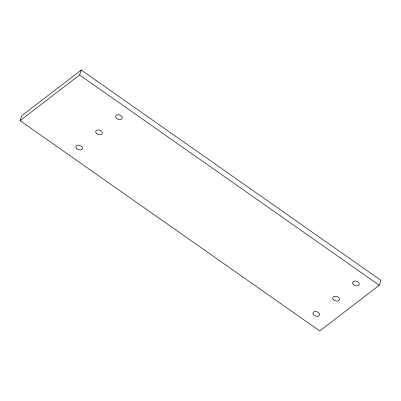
<?xml version="1.0" encoding="UTF-8"?>
<svg xmlns="http://www.w3.org/2000/svg" width="401" height="401" viewBox="0 0 401 401"><rect width="100%" height="100%" fill="white"/><g stroke="black" fill="none" stroke-linecap="round" stroke-linejoin="round"><path stroke-width="0.6" d="M20.05 120.631L21.714 115.744L81.263 70.055L380.95 280.369L379.286 285.256L319.737 330.945L20.05 120.631L79.599 74.937L81.263 70.055M79.599 74.937L379.286 285.256M353.331 284.434A3.439 2.276 18.8 0 0 359.05 284.875A3.439 2.276 18.8 0 0 355.451 281.046A3.439 2.276 18.8 0 0 353.331 284.434M333.482 299.667A3.439 2.276 18.8 0 0 339.201 300.108A3.439 2.276 18.8 0 0 335.597 296.274A3.439 2.276 18.8 0 0 333.482 299.667M313.632 314.9A3.439 2.276 18.8 0 0 319.351 315.341A3.439 2.276 18.8 0 0 315.747 311.507A3.439 2.276 18.8 0 0 313.632 314.9M76.566 148.53A3.439 2.276 18.8 0 0 82.285 148.971A3.439 2.276 18.8 0 0 78.681 145.137A3.439 2.276 18.8 0 0 76.566 148.53M96.415 133.297A3.439 2.276 18.8 0 0 102.135 133.739A3.439 2.276 18.8 0 0 98.531 129.904A3.439 2.276 18.8 0 0 96.415 133.297M116.265 118.069A3.439 2.276 18.8 0 0 121.984 118.511A3.439 2.276 18.8 0 0 118.38 114.676A3.439 2.276 18.8 0 0 116.265 118.069"/></g></svg>
